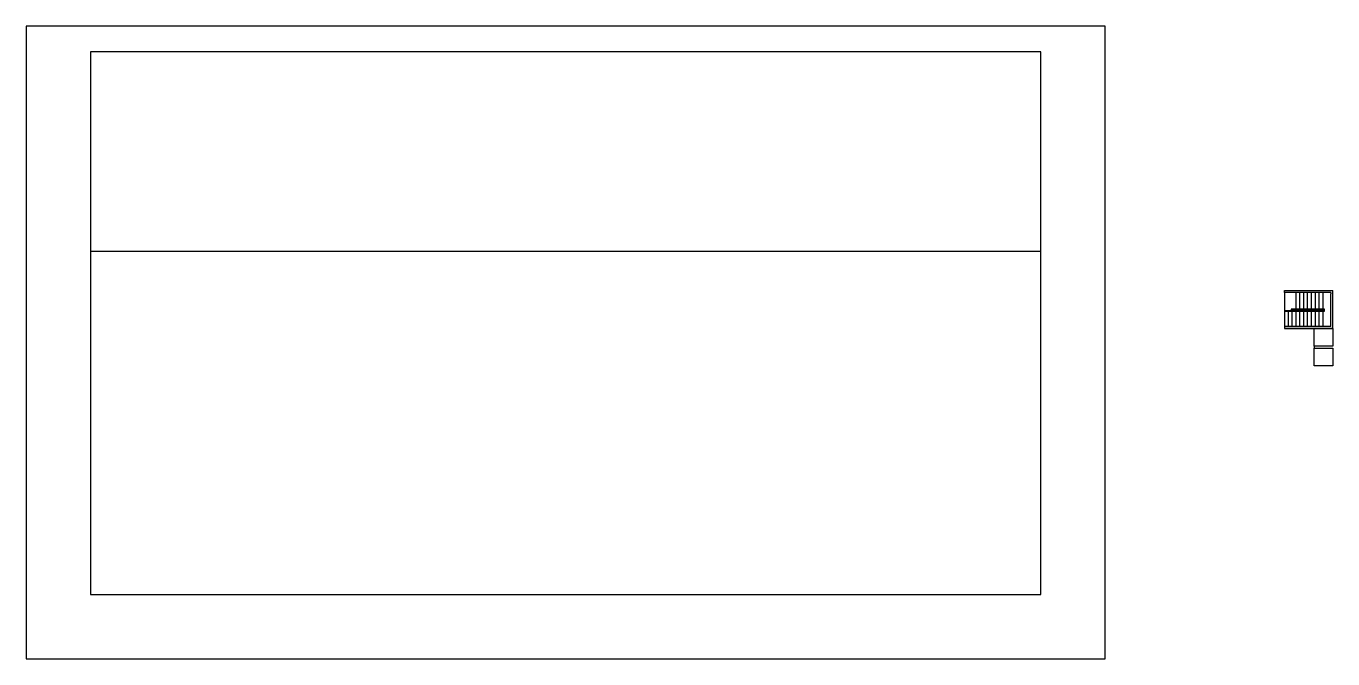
# Model space of a CAD drawing. Header units: inches. Extents: x -55 to 235, y -47 to 159.
# Drawn here: x -55.1 to 46.4, y -23.5 to 25.6 of the extents above; entities that cross this region are included whole.
import ezdxf

# ---------------------------------------------------------------- set-up
doc = ezdxf.new("R2010")
doc.units = ezdxf.units.IN
doc.header["$LTSCALE"] = 0.03
doc.header["$MEASUREMENT"] = 0

# ---------------------------------------------------------------- blocks, each defined once
blk = doc.blocks.new('jkhk')
for p, q in [((158.23, -18.26), (155.28, -18.26)), ((155.28, -22.02), (155.28, -18.26)), ((158.23, -18.26), (158.23, -22.02)), ((155.43, -18.41), (155.53, -18.41)), ((155.43, -18.41), (155.43, -22.02)), ((156.73, -19.01), (155.43, -19.01)), ((158.08, -18.41), (155.53, -18.41)), ((156.73, -18.91), (156.73, -21.4)), ((156.78, -18.91), (156.73, -18.91)), ((156.88, -18.91), (156.76, -18.91)), ((156.78, -21.5), (156.78, -18.96)), ((156.83, -18.96), (156.78, -18.96)), ((156.83, -21.5), (156.83, -18.96)), ((156.88, -22.02), (156.88, -18.91)), ((158.08, -19.01), (156.88, -19.01)), ((158.08, -18.41), (158.08, -22.02)), ((158.23, -22.02), (158.23, -18.41)), ((156.73, -19.31), (155.43, -19.31)), ((156.73, -19.61), (155.43, -19.61)), ((156.73, -19.91), (155.43, -19.91)), ((156.73, -20.21), (155.43, -20.21)), ((158.08, -19.31), (156.88, -19.31)), ((158.08, -19.61), (156.88, -19.61)), ((158.08, -19.91), (156.88, -19.91)), ((158.08, -20.21), (156.88, -20.21)), ((156.73, -20.51), (155.43, -20.51)), ((156.73, -20.81), (155.43, -20.81)), ((156.73, -21.11), (155.43, -21.11)), ((158.08, -20.51), (156.88, -20.51)), ((158.08, -20.81), (156.88, -20.81)), ((158.08, -21.11), (156.88, -21.11)), ((155.43, -22.02), (155.28, -22.02)), ((155.43, -22.02), (158.23, -22.02)), ((156.73, -21.4), (156.73, -21.5)), ((156.73, -21.5), (156.78, -21.5)), ((156.78, -22.02), (156.93, -22.02)), ((156.83, -22.02), (156.83, -21.33)), ((158.08, -21.41), (156.88, -21.41)), ((158.08, -21.71), (156.88, -21.71))]:
    blk.add_line(p, q)

msp = doc.modelspace()

# ---------------------------------------------------------------- linework, layer by layer
for p, q in [((-55.099, 25.641), (-55.099, -23.522)), ((28.701, 25.641), (-55.099, 25.641)), ((28.701, -23.522), (28.701, 25.641)), ((-50.099, 23.641), (-50.099, -18.522)), ((23.701, 23.641), (-50.099, 23.641)), ((23.701, -18.522), (23.701, 23.641)), ((23.701, 8.141), (-50.099, 8.141)), ((44.931, 0.774), (44.925, 0.624)), ((-50.099, -18.522), (-14.533, -18.522)), ((-14.533, -18.522), (23.701, -18.522)), ((-55.099, -23.522), (28.701, -23.522))]:
    msp.add_line(p, q)
for points in [[(46.386, 0.774), (44.931, 0.774), (44.931, 2.146), (46.386, 2.146)], [(46.38, -0.748), (44.925, -0.748), (44.925, 0.624), (46.38, 0.624)]]:
    msp.add_lwpolyline(points, close=True)

# ---------------------------------------------------------------- block references
at = {"rotation": 270}
msp.add_blockref('jkhk', (64.638, 160.379), dxfattribs=at)

doc.saveas('drawing.dxf')
